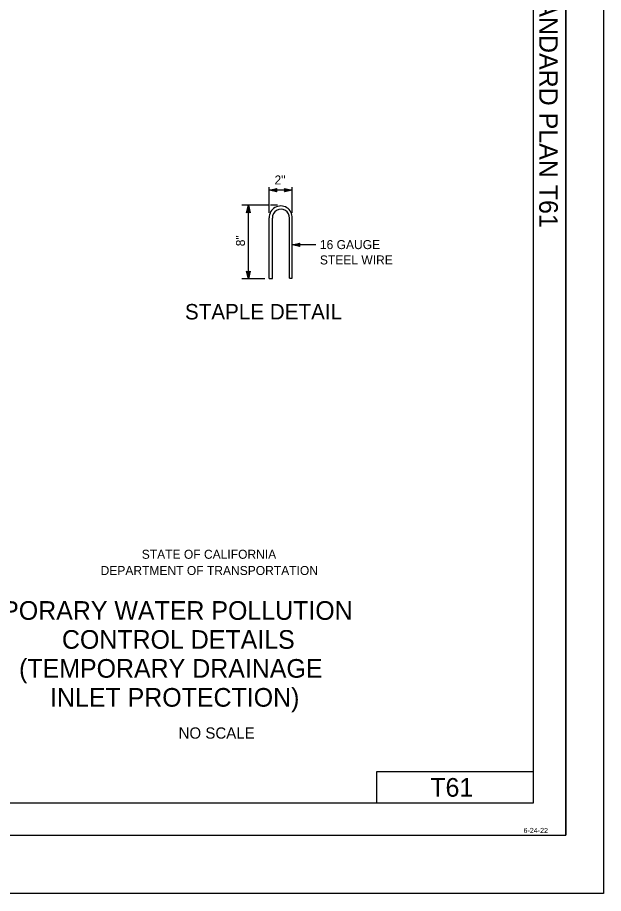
# Model space of a CAD drawing. Extents: x -894 to 866, y -476 to 714.
# Drawn here: x 410 to 866, y -476 to 204 of the extents above; entities that cross this region are included whole.
import ezdxf

# ---------------------------------------------------------------- set-up
doc = ezdxf.new("R2010")
doc.units = 0
for name, color, linetype in [('10 Sheet Format', 7, 'Continuous'), ('56 Stage 3 Anno', 7, 'Continuous'), ('57 Undefined', 7, 'Continuous'), ('60 Nongeo Data', 7, 'Continuous')]:
    doc.layers.add(name, color=color, linetype=linetype)

msp = doc.modelspace()

# ---------------------------------------------------------------- linework, layer by layer
at = {"layer": '10 Sheet Format'}
for p, q in [((836.55, 668.96), (836.55, -431.04)), ((811.55, -406.04), (811.55, 643.96)), ((811.55, -381.95), (689.5, -381.95)), ((689.5, -381.95), (689.5, -406.04)), ((-813.45, -406.04), (811.55, -406.04)), ((-863.46, -431.04), (836.55, -431.04))]:
    msp.add_line(p, q, dxfattribs=at)
for points in [[(-894.04, 713.56), (865.96, 713.56), (865.96, -476.44), (-894.04, -476.44)], [(-863.46, -431.04), (836.55, -431.04), (836.55, 668.96), (-863.46, 668.96)]]:
    msp.add_lwpolyline(points, close=True, dxfattribs=at)
at = {"layer": '56 Stage 3 Anno'}
for p, q in [((606.05, 52.58), (606.05, 72.39)), ((623.89, 70.09), (606.05, 70.09)), ((623.89, 52.58), (623.89, 72.39)), ((605.2, 58.53), (584.67, 58.53)), ((589.81, 1.18), (589.81, 58.53)), ((612.42, 58.53), (606.91, 58.53)), ((642.18, 27.56), (623.89, 27.56)), ((602.59, 1.18), (584.67, 1.18))]:
    msp.add_line(p, q, dxfattribs=at)
at = {"layer": '57 Undefined'}
for p, q in [((606.05, 70.09), (612.05, 71.42)), ((612.05, 68.75), (606.05, 70.09)), ((606.05, 70.09), (606.05, 70.09)), ((611.83, 69.1), (607.43, 70.09)), ((607.44, 70.09), (611.82, 71.06)), ((608.81, 70.09), (611.64, 70.71)), ((611.6, 69.46), (608.81, 70.09)), ((610.19, 70.08), (611.4, 70.35)), ((611.42, 69.81), (610.19, 70.08)), ((612.05, 71.42), (611.25, 70.09)), ((611.25, 70.09), (612.05, 68.75)), ((612.05, 71.42), (612.05, 71.42)), ((612.05, 68.75), (612.05, 68.75)), ((618.69, 70.09), (617.89, 71.43)), ((617.89, 71.43), (617.89, 71.43)), ((617.89, 71.43), (623.89, 70.09)), ((623.89, 70.09), (617.89, 68.76)), ((617.89, 68.76), (618.69, 70.09)), ((617.89, 68.76), (617.89, 68.76)), ((618.11, 71.07), (622.51, 70.09)), ((622.5, 70.08), (618.13, 69.12)), ((621.13, 70.09), (618.31, 69.46)), ((618.34, 70.71), (621.13, 70.09)), ((618.52, 70.37), (619.75, 70.09)), ((619.75, 70.09), (618.54, 69.82)), ((623.89, 70.09), (623.89, 70.09)), ((588.47, 52.53), (589.81, 58.53)), ((588.82, 52.75), (589.81, 57.15)), ((589.18, 52.98), (589.8, 55.77)), ((589.8, 55.77), (590.43, 52.94)), ((589.81, 58.53), (589.81, 58.53)), ((589.81, 58.53), (591.14, 52.53)), ((589.81, 57.14), (590.78, 52.77)), ((589.81, 53.33), (588.47, 52.53)), ((588.47, 52.53), (588.47, 52.53)), ((589.53, 53.16), (589.8, 54.39)), ((589.8, 54.39), (590.07, 53.18)), ((591.14, 52.53), (589.81, 53.33)), ((591.14, 52.53), (591.14, 52.53)), ((623.89, 27.56), (629.89, 28.89)), ((629.89, 26.22), (623.89, 27.56)), ((623.89, 27.56), (623.89, 27.56)), ((629.68, 26.58), (625.27, 27.56)), ((625.29, 27.56), (629.66, 28.53)), ((626.66, 27.56), (629.48, 28.18)), ((629.44, 26.94), (626.66, 27.56)), ((628.04, 27.56), (629.25, 27.83)), ((629.27, 27.28), (628.04, 27.56)), ((629.89, 28.89), (629.09, 27.56)), ((629.09, 27.56), (629.89, 26.22)), ((629.89, 28.89), (629.89, 28.89)), ((629.89, 26.22), (629.89, 26.22)), ((589.81, 1.18), (588.48, 7.18)), ((588.48, 7.18), (588.48, 7.18)), ((588.48, 7.18), (589.81, 6.38)), ((589.8, 2.57), (588.83, 6.94)), ((589.81, 6.38), (591.15, 7.18)), ((591.15, 7.18), (589.81, 1.18)), ((590.79, 6.96), (589.81, 2.56)), ((591.15, 7.18), (591.15, 7.18)), ((589.81, 3.94), (589.18, 6.77)), ((589.81, 5.32), (589.54, 6.53)), ((590.43, 6.73), (589.81, 3.94)), ((590.08, 6.55), (589.81, 5.32)), ((589.81, 1.18), (589.81, 1.18))]:
    msp.add_line(p, q, dxfattribs=at)
at = {"layer": '60 Nongeo Data'}
for p, q in [((606.05, 1.33), (606.05, 48.55)), ((608.51, 1.33), (608.51, 48.4)), ((621.72, 1.79), (621.72, 48.24)), ((623.89, 1.79), (623.89, 48.33)), ((606.05, 1.33), (608.51, 1.33)), ((621.72, 1.79), (623.89, 1.79))]:
    msp.add_line(p, q, dxfattribs=at)
for centre, major_axis in [((614.98, 48.87), (0, -8.93)), ((615.12, 48.64), (0, -6.61))]:
    msp.add_ellipse(centre, major_axis=major_axis, ratio=0.999991, start_param=1.510257, end_param=4.748244, dxfattribs=at)

# ---------------------------------------------------------------- texts
at = {"layer": '10 Sheet Format'}
msp.add_text('2022 STANDARD PLAN T61', height=14.5, rotation=270, dxfattribs=at).set_placement((815.95, 290.85))
for s, height, p in [('STATE OF CALIFORNIA', 7, (506.93, -216.36)), ('DEPARTMENT OF TRANSPORTATION', 7, (474.93, -228.97)), ('TEMPORARY WATER POLLUTION', 14.5, (357.45, -263.79)), ('CONTROL DETAILS', 14.5, (444.85, -286.29)), ('(TEMPORARY DRAINAGE', 14.5, (411.51, -308.79)), ('INLET PROTECTION)', 14.5, (435.6, -331.29)), ('NO SCALE', 8.75, (535.56, -356.13)), ('6-24-22', 4, (803.76, -429.47))]:
    msp.add_text(s, height=height, dxfattribs=at).set_placement(p)
at = {"layer": '57 Undefined'}
for s, height, p in [('2"', 7, (610.16, 74.49)), ('16 GAUGE', 7, (645.43, 24.28)), ('STEEL WIRE', 7, (645.43, 12.36)), ('STAPLE DETAIL', 12, (540.51, -30.39))]:
    msp.add_text(s, height=height, dxfattribs=at).set_placement(p)
msp.add_text('8"', height=7, rotation=90, dxfattribs=at).set_placement((587.17, 26.47))
at = {"layer": '60 Nongeo Data'}
msp.add_text('T61', height=14.5, dxfattribs=at).set_placement((731.28, -401.24))

doc.saveas('drawing.dxf')
